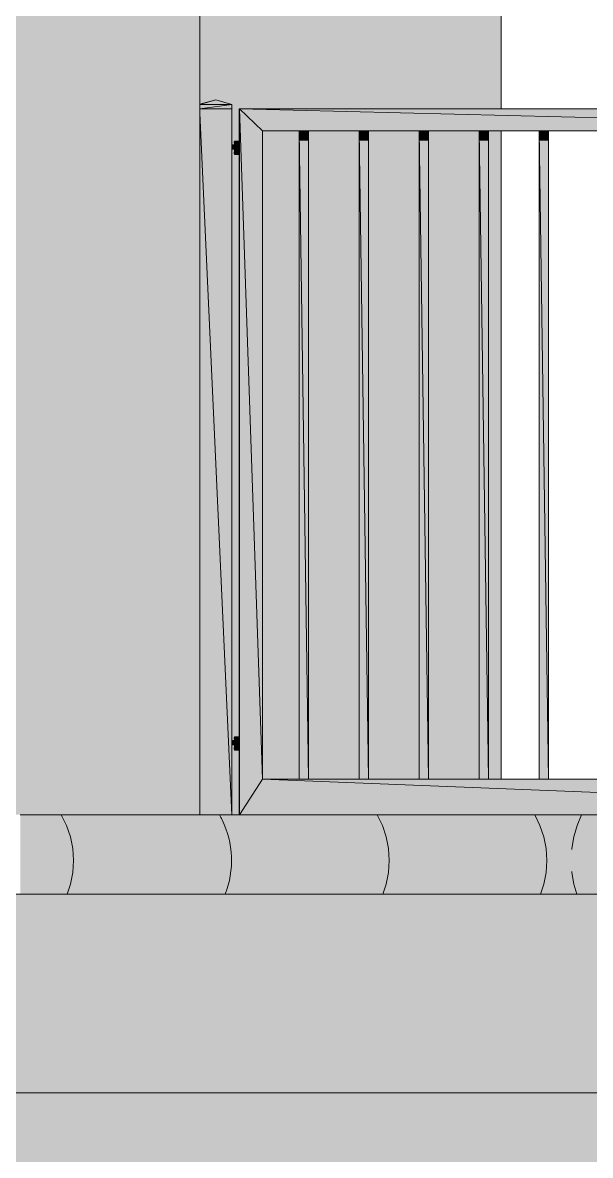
# Model space of a CAD drawing. Header units: millimetres. Extents: x 365175 to 2667127, y -330297 to -162108.
# Drawn here: x 1830273 to 1830988, y -319940 to -318514 of the extents above; entities that cross this region are included whole.
import ezdxf

# ---------------------------------------------------------------- set-up
doc = ezdxf.new("R2010")
doc.units = ezdxf.units.MM
doc.header["$MEASUREMENT"] = 0
doc.linetypes.add('Wipeout_Contour', pattern=[1000, 0, -1000])
doc.layers.add('Sols_ Dalles', color=7, linetype='Continuous')
pattern_1 = [(0, (1445436.05, -319510.98), (0, 86.60254), [0, -50]), (0, (1445461.05, -319467.68), (0, 86.60254), [0, -50])]

# ---------------------------------------------------------------- blocks, each defined once
blk = doc.blocks.new('Élément de coupe_498_6', base_point=(1445436.1, -319511))
at = {"color": 254, "linetype": 'Wipeout_Contour', "lineweight": 0, "ltscale": 7587371.777575616}
blk.add_wipeout([(1805984, -319861), (1933356.4, -319861), (1933356.4, -319611), (1805984, -319611)], dxfattribs=at)
at = {"linetype": 'Continuous', "lineweight": 5, "true_color": 0x00e7c4}
h = blk.add_hatch(dxfattribs=at)
h.set_pattern_fill('Plâtre_0006', color=120, style=0, pattern_type=2)
h.set_pattern_definition(pattern_1)
h.paths.add_polyline_path([(1805984, -319861), (1933356.4, -319861), (1933356.4, -319611), (1805984, -319611)])
at = {"color": 7, "linetype": 'Continuous', "lineweight": 5}
for p, q in [((1933356.4, -319611), (1805984, -319611)), ((1933356.4, -319861), (1805984, -319861))]:
    blk.add_line(p, q, dxfattribs=at)
blk = doc.blocks.new('Élément de coupe_554_6', base_point=(1445436.1, -319511))
at = {"linetype": 'Continuous', "lineweight": 0, "true_color": 0x000000}
blk.add_hatch(color=18, dxfattribs=at).paths.add_polyline_path([(1828394.4, -318411), (1828394.4, -316911), (1827911.3, -316911), (1827911.3, -319511), (1830496.1, -319511), (1830496.1, -318411)])
at = {"color": 7, "linetype": 'Continuous', "lineweight": 5}
blk.add_line((1830496.1, -319511), (1830496.1, -318411), dxfattribs=at)
blk = doc.blocks.new('*X744', base_point=(1445436.1, -319511))
at = {"layer": 'Sols_ Dalles', "color": 7, "linetype": 'Continuous', "lineweight": 5}
for p, q in [((1830976.7, -319511), (1830971, -319524.3)), ((1830976.7, -319511), (1830971, -319524.3)), ((1830971, -319524.3), (1830966.9, -319538.6)), ((1830971, -319524.3), (1830966.9, -319538.6)), ((1830966.9, -319538.6), (1830964.3, -319553.4)), ((1830966.9, -319538.6), (1830964.3, -319553.4)), ((1830964.3, -319553.4), (1830964.3, -319554.5)), ((1830964.3, -319553.4), (1830964.3, -319554.5)), ((1830964.3, -319582.5), (1830964.3, -319583.6)), ((1830964.3, -319582.5), (1830964.3, -319583.6)), ((1830964.3, -319583.6), (1830966.9, -319598.4)), ((1830964.3, -319583.6), (1830966.9, -319598.4)), ((1830966.9, -319598.4), (1830970.5, -319611)), ((1830966.9, -319598.4), (1830970.5, -319611))]:
    blk.add_line(p, q, dxfattribs=at)
blk = doc.blocks.new('*X745', base_point=(1445436.1, -319511))
at = {"layer": 'Sols_ Dalles', "color": 7, "linetype": 'Continuous', "lineweight": 5}
for p, q in [((1830924.2, -319524.3), (1830917.7, -319511)), ((1830924.2, -319524.3), (1830917.7, -319511)), ((1830929, -319538.6), (1830924.2, -319524.3)), ((1830929, -319538.6), (1830924.2, -319524.3)), ((1830931.9, -319553.4), (1830929, -319538.6)), ((1830931.9, -319553.4), (1830929, -319538.6)), ((1830932.9, -319568.5), (1830931.9, -319553.4)), ((1830932.9, -319568.5), (1830931.9, -319553.4)), ((1830931.9, -319583.6), (1830932.9, -319568.5)), ((1830931.9, -319583.6), (1830932.9, -319568.5)), ((1830929, -319598.4), (1830931.9, -319583.6)), ((1830929, -319598.4), (1830931.9, -319583.6)), ((1830924.8, -319611), (1830929, -319598.4)), ((1830924.8, -319611), (1830929, -319598.4))]:
    blk.add_line(p, q, dxfattribs=at)
blk = doc.blocks.new('*X747', base_point=(1445436.1, -319511))
at = {"layer": 'Sols_ Dalles', "color": 7, "linetype": 'Continuous', "lineweight": 5}
for p, q in [((1830725.9, -319524.3), (1830719.4, -319511)), ((1830725.9, -319524.3), (1830719.4, -319511)), ((1830730.7, -319538.6), (1830725.9, -319524.3)), ((1830730.7, -319538.6), (1830725.9, -319524.3)), ((1830733.6, -319553.4), (1830730.7, -319538.6)), ((1830733.6, -319553.4), (1830730.7, -319538.6)), ((1830734.6, -319568.5), (1830733.6, -319553.4)), ((1830734.6, -319568.5), (1830733.6, -319553.4)), ((1830733.6, -319583.6), (1830734.6, -319568.5)), ((1830733.6, -319583.6), (1830734.6, -319568.5)), ((1830730.7, -319598.4), (1830733.6, -319583.6)), ((1830730.7, -319598.4), (1830733.6, -319583.6)), ((1830726.5, -319611), (1830730.7, -319598.4)), ((1830726.5, -319611), (1830730.7, -319598.4))]:
    blk.add_line(p, q, dxfattribs=at)
blk = doc.blocks.new('*X748', base_point=(1445436.1, -319511))
at = {"layer": 'Sols_ Dalles', "color": 7, "linetype": 'Continuous', "lineweight": 5}
blk.add_ellipse((1830421.2, -319568.5), major_axis=(0, 115.5), ratio=0.993867, start_param=4.335746, end_param=5.169552, dxfattribs=at)
blk.add_ellipse((1830421.2, -319568.5), major_axis=(0, 115.5), ratio=0.993867, start_param=4.335746, end_param=5.169552, dxfattribs=at)
blk = doc.blocks.new('*X749', base_point=(1445436.1, -319511))
at = {"layer": 'Sols_ Dalles', "color": 7, "linetype": 'Continuous', "lineweight": 5}
blk.add_ellipse((1830421.1, -319568.5), major_axis=(0, 115.5), ratio=0.994782, start_param=5.169551, end_param=5.233939, dxfattribs=at)
blk.add_ellipse((1830421.1, -319568.5), major_axis=(0, 115.5), ratio=0.994782, start_param=5.169551, end_param=5.233939, dxfattribs=at)
blk = doc.blocks.new('*X750', base_point=(1445436.1, -319511))
at = {"layer": 'Sols_ Dalles', "color": 7, "linetype": 'Continuous', "lineweight": 5}
for p, q in [((1830328.2, -319524.3), (1830321.6, -319511)), ((1830328.2, -319524.3), (1830321.6, -319511)), ((1830333, -319538.6), (1830328.2, -319524.3)), ((1830333, -319538.6), (1830328.2, -319524.3)), ((1830336, -319553.4), (1830333, -319538.6)), ((1830336, -319553.4), (1830333, -319538.6)), ((1830336.9, -319568.5), (1830336, -319553.4)), ((1830336.9, -319568.5), (1830336, -319553.4)), ((1830336, -319583.6), (1830336.9, -319568.5)), ((1830336, -319583.6), (1830336.9, -319568.5)), ((1830333, -319598.4), (1830336, -319583.6)), ((1830333, -319598.4), (1830336, -319583.6)), ((1830328.8, -319611), (1830333, -319598.4)), ((1830328.8, -319611), (1830333, -319598.4))]:
    blk.add_line(p, q, dxfattribs=at)
blk = doc.blocks.new('Élément de coupe_557_6', base_point=(1445436.1, -319511))
at = {"layer": 'Sols_ Dalles', "linetype": 'Continuous', "lineweight": 0, "true_color": 0x000000}
for points in [[(1830399.4, -319511), (1830270, -319511), (1830270, -319611), (1830399.4, -319611)], [(1830399.4, -319511), (1830399.4, -319611), (1830524.2, -319611), (1830524.2, -319511)], [(1830524.2, -319511), (1830524.2, -319611), (1830643.6, -319611), (1830643.6, -319511)], [(1830757.1, -319511), (1830643.6, -319511), (1830643.6, -319611), (1830757.1, -319611)], [(1830864.2, -319511), (1830757.1, -319511), (1830757.1, -319611), (1830864.2, -319611)], [(1830964.3, -319511), (1830864.2, -319511), (1830864.2, -319611), (1830964.3, -319611)], [(1831056.8, -319511), (1830964.3, -319511), (1830964.3, -319611), (1831056.8, -319611)]]:
    blk.add_hatch(color=18, dxfattribs=at).paths.add_polyline_path(points)
at = {"layer": 'Sols_ Dalles', "color": 250, "linetype": 'Continuous', "lineweight": 5, "true_color": 0x1f1f1f}
for p, q in [((1830270, -319511), (1830399.4, -319511)), ((1830399.4, -319511), (1830524.2, -319511)), ((1830524.2, -319511), (1830643.6, -319511)), ((1830643.6, -319511), (1830757.1, -319511)), ((1830757.1, -319511), (1830864.2, -319511)), ((1830864.2, -319511), (1830964.3, -319511)), ((1830964.3, -319511), (1831056.8, -319511))]:
    blk.add_line(p, q, dxfattribs=at)
at = {"layer": 'Sols_ Dalles', "lineweight": 0}
for name in ['*X750', '*X749', '*X748', '*X747', '*X745', '*X744']:
    blk.add_blockref(name, (1445436.1, -319511), dxfattribs=at)
blk = doc.blocks.new('Élément de coupe_560_6', base_point=(1445436.1, -319511))
at = {"linetype": 'Continuous', "lineweight": 0, "true_color": 0x000000}
for points in [[(1830496.1, -318616.5), (1830496.1, -318616.5), (1830536.5, -318616.5), (1830516, -318611)], [(1830496.1, -318616.5), (1830516, -318611), (1830496.1, -318616.3)], [(1830496.1, -318616.5), (1830496.1, -318622.1), (1830536.5, -318616.5)], [(1830496.1, -318622.1), (1830496.1, -318622.1), (1830536.5, -318622.1), (1830536.5, -318616.5)], [(1830536.5, -318622.1), (1830496.1, -318622.1), (1830496.1, -318627.5), (1830536.5, -319511)], [(1830496.1, -318627.5), (1830496.1, -319511), (1830536.5, -319511)], [(1830545.5, -319429.5), (1830545.5, -319511), (1830545.8, -319511), (1830545.8, -318622.1), (1830545.5, -319412.8), (1830545.7, -319412.8), (1830545.7, -319429.5)], [(1830545.5, -319429.5), (1830545.5, -319511), (1830545.8, -319511), (1830545.8, -318622.1), (1830545.5, -319412.8), (1830545.7, -319412.8), (1830545.7, -319429.5)], [(1830545.5, -318622.1), (1830545.5, -318662.8), (1830545.7, -318662.8), (1830545.7, -318679.5), (1830545.5, -318679.5), (1830545.5, -319412.8), (1830545.5, -319412.8), (1830545.8, -318622.1)], [(1830545.5, -318622.1), (1830545.5, -318662.8), (1830545.7, -318662.8), (1830545.7, -318679.5), (1830545.5, -318679.5), (1830545.5, -319412.8), (1830545.5, -319412.8), (1830545.8, -318622.1)], [(1830545.8, -318622.1), (1831660.9, -318649.9), (1831690, -318622.1)], [(1831660.9, -318649.9), (1830545.8, -318622.1), (1830574.9, -318649.9)], [(1830574.9, -318649.9), (1830545.8, -318622.1), (1830574.9, -319466)], [(1830545.8, -318622.1), (1830545.8, -319511), (1830574.9, -319466)], [(1830621.1, -319466), (1830621.2, -319466), (1830621.2, -318649.9)], [(1830621.1, -319466), (1830621.2, -319466), (1830621.2, -318649.9)], [(1830621.1, -319466), (1830621.2, -318649.9), (1830621.1, -318649.9)], [(1830621.1, -319466), (1830621.2, -318649.9), (1830621.1, -318649.9)], [(1830632.8, -318649.9), (1830621.2, -318649.9), (1830632.8, -319466)], [(1830621.2, -319466), (1830632.8, -319466), (1830621.2, -318649.9)], [(1830621.2, -318649.9), (1830621.4, -318662.2), (1830632.8, -318662.2), (1830632.8, -318649.9)], [(1830621.2, -318649.9), (1830621.2, -318662.2), (1830621.4, -318662.2)], [(1830696.6, -319466), (1830696.7, -319466), (1830696.7, -318649.9)], [(1830696.6, -319466), (1830696.7, -319466), (1830696.7, -318649.9)], [(1830696.6, -319466), (1830696.7, -318649.9), (1830696.6, -318649.9)], [(1830696.6, -319466), (1830696.7, -318649.9), (1830696.6, -318649.9)], [(1830708.3, -318649.9), (1830696.7, -318649.9), (1830708.3, -319466)], [(1830696.7, -319466), (1830708.3, -319466), (1830696.7, -318649.9)], [(1830696.7, -318649.9), (1830696.9, -318662.2), (1830708.3, -318662.2), (1830708.3, -318649.9)], [(1830696.7, -318649.9), (1830696.7, -318662.2), (1830696.9, -318662.2)], [(1830772.2, -318649.9), (1830772.1, -319466), (1830772.2, -319466)], [(1830772.2, -318649.9), (1830772.1, -319466), (1830772.2, -319466)], [(1830772.1, -319466), (1830772.2, -318649.9), (1830772.1, -318649.9)], [(1830772.1, -319466), (1830772.2, -318649.9), (1830772.1, -318649.9)], [(1830783.8, -318649.9), (1830772.2, -318649.9), (1830783.8, -319466)], [(1830772.2, -319466), (1830783.8, -319466), (1830772.2, -318649.9)], [(1830772.2, -318649.9), (1830772.4, -318662.2), (1830783.8, -318662.2), (1830783.8, -318649.9)], [(1830772.2, -318649.9), (1830772.2, -318662.2), (1830772.4, -318662.2)], [(1830847.7, -318649.9), (1830847.6, -319466), (1830847.7, -319466)], [(1830847.7, -318649.9), (1830847.6, -319466), (1830847.7, -319466)], [(1830847.6, -319466), (1830847.7, -318649.9), (1830847.6, -318649.9)], [(1830847.6, -319466), (1830847.7, -318649.9), (1830847.6, -318649.9)], [(1830859.3, -318649.9), (1830847.7, -318649.9), (1830859.3, -319466)], [(1830847.7, -319466), (1830859.3, -319466), (1830847.7, -318649.9)], [(1830847.7, -318649.9), (1830847.9, -318662.2), (1830859.3, -318662.2), (1830859.3, -318649.9)], [(1830847.7, -318649.9), (1830847.7, -318662.2), (1830847.9, -318662.2)], [(1830923.1, -319466), (1830923.2, -319466), (1830923.2, -318649.9)], [(1830923.1, -319466), (1830923.2, -319466), (1830923.2, -318649.9)], [(1830923.1, -319466), (1830923.2, -318649.9), (1830923.1, -318649.9)], [(1830923.1, -319466), (1830923.2, -318649.9), (1830923.1, -318649.9)], [(1830934.8, -318649.9), (1830923.2, -318649.9), (1830934.8, -319466)], [(1830923.2, -319466), (1830934.8, -319466), (1830923.2, -318649.9)], [(1830923.2, -318649.9), (1830923.4, -318662.2), (1830934.8, -318662.2), (1830934.8, -318649.9)], [(1830923.2, -318649.9), (1830923.2, -318662.2), (1830923.4, -318662.2)], [(1830536.5, -318667.4), (1830536.5, -318667.4), (1830539.5, -318667.4)], [(1830536.5, -318667.4), (1830536.5, -318667.4), (1830539.5, -318667.4)], [(1830536.5, -318667.4), (1830536.5, -318667.5), (1830539.5, -318667.5), (1830539.5, -318667.4)], [(1830536.5, -318667.4), (1830536.5, -318667.5), (1830539.5, -318667.5), (1830539.5, -318667.4)], [(1830536.5, -318667.5), (1830536.5, -318667.5), (1830539.5, -318667.5)], [(1830536.5, -318667.5), (1830536.5, -318667.5), (1830539.5, -318667.5)], [(1830536.5, -318667.5), (1830536.5, -318667.8), (1830539.5, -318667.8), (1830539.5, -318667.5)], [(1830536.5, -318667.5), (1830536.5, -318667.8), (1830539.5, -318667.8), (1830539.5, -318667.5)], [(1830536.5, -318667.8), (1830536.5, -318667.9), (1830539.5, -318667.8)], [(1830536.5, -318667.8), (1830536.5, -318667.9), (1830539.5, -318667.8)], [(1830536.5, -318667.9), (1830536.5, -318668.2), (1830539.6, -318668.2), (1830539.5, -318667.8)], [(1830536.5, -318667.9), (1830536.5, -318668.2), (1830539.6, -318668.2), (1830539.5, -318667.8)], [(1830536.5, -318668.7), (1830539.6, -318668.8), (1830539.6, -318668.2), (1830536.5, -318668.2)], [(1830536.5, -318668.7), (1830539.6, -318668.8), (1830539.6, -318668.2), (1830536.5, -318668.2)], [(1830536.5, -318668.7), (1830536.5, -318668.8), (1830539.5, -318668.8)], [(1830536.5, -318668.7), (1830536.5, -318668.8), (1830539.5, -318668.8)], [(1830536.5, -318668.8), (1830536.5, -318669.3), (1830539.6, -318669.5), (1830539.6, -318668.8)], [(1830536.5, -318668.8), (1830536.5, -318669.3), (1830539.6, -318669.5), (1830539.6, -318668.8)], [(1830536.5, -318669.3), (1830536.5, -318669.5), (1830539.5, -318669.5)], [(1830536.5, -318669.3), (1830536.5, -318669.5), (1830539.5, -318669.5)], [(1830536.5, -318669.5), (1830536.5, -318670.1), (1830539.6, -318670.2), (1830539.6, -318669.5)], [(1830536.5, -318669.5), (1830536.5, -318670.1), (1830539.6, -318670.2), (1830539.6, -318669.5)], [(1830536.5, -318670.1), (1830536.5, -318670.2), (1830539.5, -318670.2)], [(1830536.5, -318670.1), (1830536.5, -318670.2), (1830539.5, -318670.2)], [(1830536.5, -318670.2), (1830536.5, -318670.8), (1830539.6, -318670.9), (1830539.6, -318670.2)], [(1830536.5, -318670.2), (1830536.5, -318670.8), (1830539.6, -318670.9), (1830539.6, -318670.2)], [(1830536.5, -318670.8), (1830536.5, -318670.9), (1830539.5, -318670.9)], [(1830536.5, -318670.8), (1830536.5, -318670.9), (1830539.5, -318670.9)], [(1830536.5, -318671.5), (1830539.6, -318671.6), (1830539.6, -318670.9), (1830536.5, -318670.9)], [(1830536.5, -318671.5), (1830539.6, -318671.6), (1830539.6, -318670.9), (1830536.5, -318670.9)], [(1830536.5, -318671.5), (1830536.5, -318671.6), (1830539.5, -318671.6)], [(1830536.5, -318671.5), (1830536.5, -318671.6), (1830539.5, -318671.6)], [(1830536.5, -318671.6), (1830536.5, -318672), (1830539.6, -318672.1), (1830539.6, -318671.6)], [(1830536.5, -318671.6), (1830536.5, -318672), (1830539.6, -318672.1), (1830539.6, -318671.6)], [(1830536.5, -318672), (1830536.5, -318672.1), (1830539.5, -318672.1)], [(1830536.5, -318672), (1830536.5, -318672.1), (1830539.5, -318672.1)], [(1830539.5, -318672.1), (1830536.5, -318672.1), (1830536.5, -318672.2)], [(1830539.5, -318672.1), (1830536.5, -318672.1), (1830536.5, -318672.2)], [(1830536.5, -318672.2), (1830536.5, -318672.6), (1830539.5, -318672.6), (1830539.6, -318672.1)], [(1830536.5, -318672.2), (1830536.5, -318672.6), (1830539.5, -318672.6), (1830539.6, -318672.1)], [(1830536.5, -318672.6), (1830536.5, -318672.6), (1830539.5, -318672.6)], [(1830536.5, -318672.6), (1830536.5, -318672.6), (1830539.5, -318672.6)], [(1830536.5, -318672.9), (1830539.5, -318672.9), (1830539.5, -318672.6), (1830536.5, -318672.6)], [(1830536.5, -318672.9), (1830539.5, -318672.9), (1830539.5, -318672.6), (1830536.5, -318672.6)], [(1830536.5, -318672.9), (1830536.5, -318672.9), (1830539.5, -318672.9)], [(1830536.5, -318672.9), (1830536.5, -318672.9), (1830539.5, -318672.9)], [(1830536.5, -318673), (1830539.5, -318673), (1830539.5, -318672.9), (1830536.5, -318672.9)], [(1830536.5, -318673), (1830539.5, -318673), (1830539.5, -318672.9), (1830536.5, -318672.9)], [(1830539.5, -318663.8), (1830539.4, -318664.2), (1830539.5, -318667.4)], [(1830539.5, -318663.8), (1830539.4, -318664.2), (1830539.5, -318667.4)], [(1830539.4, -318673), (1830539.4, -318676.2), (1830539.4, -318676.7)], [(1830539.4, -318673), (1830539.4, -318676.2), (1830539.4, -318676.7)], [(1830539.4, -318673), (1830539.4, -318676.7), (1830539.4, -318677.2)], [(1830539.4, -318673), (1830539.4, -318676.7), (1830539.4, -318677.2)], [(1830539.4, -318673), (1830539.4, -318677.2), (1830539.4, -318677.6)], [(1830539.4, -318673), (1830539.4, -318677.2), (1830539.4, -318677.6)], [(1830539.4, -318673), (1830539.4, -318677.6), (1830539.4, -318678)], [(1830539.4, -318673), (1830539.4, -318677.6), (1830539.4, -318678)], [(1830539.5, -318662.9), (1830539.5, -318667.4), (1830539.5, -318662.8)], [(1830539.5, -318662.9), (1830539.5, -318667.4), (1830539.5, -318662.8)], [(1830539.5, -318662.8), (1830539.5, -318667.4), (1830539.5, -318667.4), (1830539.5, -318667.5), (1830539.5, -318667.8), (1830539.6, -318668.2), (1830539.6, -318668.8), (1830539.6, -318669.5), (1830539.6, -318670.2), (1830539.6, -318670.9), (1830539.6, -318671.6), (1830539.6, -318672.1), (1830539.5, -318672.6), (1830539.5, -318672.9), (1830539.5, -318673), (1830539.5, -318673), (1830539.5, -318679.5), (1830539.9, -318662.8)], [(1830539.5, -318662.8), (1830539.5, -318667.4), (1830539.5, -318667.4), (1830539.5, -318667.5), (1830539.5, -318667.8), (1830539.6, -318668.2), (1830539.6, -318668.8), (1830539.6, -318669.5), (1830539.6, -318670.2), (1830539.6, -318670.9), (1830539.6, -318671.6), (1830539.6, -318672.1), (1830539.5, -318672.6), (1830539.5, -318672.9), (1830539.5, -318673), (1830539.5, -318673), (1830539.5, -318679.5), (1830539.9, -318662.8)], [(1830539.9, -318662.8), (1830539.5, -318679.5), (1830539.9, -318679.5)], [(1830539.9, -318662.8), (1830539.5, -318679.5), (1830539.9, -318679.5)], [(1830539.5, -318662.9), (1830539.5, -318663), (1830539.5, -318667.4)], [(1830539.5, -318662.9), (1830539.5, -318663), (1830539.5, -318667.4)], [(1830539.5, -318663), (1830539.5, -318663.1), (1830539.5, -318667.4)], [(1830539.5, -318663), (1830539.5, -318663.1), (1830539.5, -318667.4)], [(1830539.5, -318663.1), (1830539.5, -318663.3), (1830539.5, -318667.4)], [(1830539.5, -318663.1), (1830539.5, -318663.3), (1830539.5, -318667.4)], [(1830539.5, -318663.3), (1830539.5, -318663.5), (1830539.5, -318667.4)], [(1830539.5, -318663.3), (1830539.5, -318663.5), (1830539.5, -318667.4)], [(1830539.5, -318663.5), (1830539.5, -318663.8), (1830539.5, -318667.4)], [(1830539.5, -318663.5), (1830539.5, -318663.8), (1830539.5, -318667.4)], [(1830539.5, -318673), (1830539.5, -318679.2), (1830539.5, -318679.4)], [(1830539.5, -318673), (1830539.5, -318679.2), (1830539.5, -318679.4)], [(1830539.5, -318673), (1830539.5, -318679.4), (1830539.5, -318679.5)], [(1830539.5, -318673), (1830539.5, -318679.4), (1830539.5, -318679.5)], [(1830539.6, -318672.1), (1830539.6, -318671.6), (1830539.6, -318668.2)], [(1830539.6, -318672.1), (1830539.6, -318671.6), (1830539.6, -318668.2)], [(1830539.6, -318668.2), (1830539.6, -318671.6), (1830539.6, -318668.8)], [(1830539.6, -318668.2), (1830539.6, -318671.6), (1830539.6, -318668.8)], [(1830539.6, -318671.6), (1830539.6, -318670.9), (1830539.6, -318668.8)], [(1830539.6, -318671.6), (1830539.6, -318670.9), (1830539.6, -318668.8)], [(1830539.6, -318668.8), (1830539.6, -318670.9), (1830539.6, -318669.5)], [(1830539.6, -318668.8), (1830539.6, -318670.9), (1830539.6, -318669.5)], [(1830545.7, -318662.8), (1830539.9, -318662.8), (1830545.7, -318679.5)], [(1830545.7, -318662.8), (1830539.9, -318662.8), (1830545.7, -318679.5)], [(1830539.9, -318679.5), (1830545.7, -318679.5), (1830539.9, -318662.8)], [(1830539.9, -318679.5), (1830545.7, -318679.5), (1830539.9, -318662.8)], [(1830536.5, -319417.4), (1830536.5, -319417.4), (1830539.5, -319417.4)], [(1830536.5, -319417.4), (1830536.5, -319417.4), (1830539.5, -319417.4)], [(1830536.5, -319417.4), (1830536.5, -319417.5), (1830539.5, -319417.5), (1830539.5, -319417.4)], [(1830536.5, -319417.4), (1830536.5, -319417.5), (1830539.5, -319417.5), (1830539.5, -319417.4)], [(1830536.5, -319417.5), (1830536.5, -319417.5), (1830539.5, -319417.5)], [(1830536.5, -319417.5), (1830536.5, -319417.5), (1830539.5, -319417.5)], [(1830536.5, -319417.8), (1830539.5, -319417.8), (1830539.5, -319417.5), (1830536.5, -319417.5)], [(1830536.5, -319417.8), (1830539.5, -319417.8), (1830539.5, -319417.5), (1830536.5, -319417.5)], [(1830536.5, -319417.8), (1830536.5, -319417.8), (1830539.5, -319417.8)], [(1830536.5, -319417.8), (1830536.5, -319417.8), (1830539.5, -319417.8)], [(1830536.5, -319417.8), (1830536.5, -319418.2), (1830539.6, -319418.2), (1830539.5, -319417.8)], [(1830536.5, -319417.8), (1830536.5, -319418.2), (1830539.6, -319418.2), (1830539.5, -319417.8)], [(1830536.5, -319418.2), (1830536.5, -319418.7), (1830539.6, -319418.8), (1830539.6, -319418.2)], [(1830536.5, -319418.2), (1830536.5, -319418.7), (1830539.6, -319418.8), (1830539.6, -319418.2)], [(1830539.5, -319413.8), (1830539.4, -319414.2), (1830539.5, -319417.4)], [(1830539.5, -319413.8), (1830539.4, -319414.2), (1830539.5, -319417.4)], [(1830539.5, -319412.9), (1830539.5, -319417.4), (1830539.5, -319412.8)], [(1830539.5, -319412.9), (1830539.5, -319417.4), (1830539.5, -319412.8)], [(1830539.5, -319423), (1830539.5, -319423), (1830539.5, -319429.5), (1830539.9, -319412.8), (1830539.5, -319412.8), (1830539.5, -319417.4), (1830539.5, -319417.4), (1830539.5, -319417.5), (1830539.5, -319417.8), (1830539.6, -319418.2), (1830539.6, -319418.8), (1830539.6, -319419.5), (1830539.6, -319420.2), (1830539.6, -319420.9), (1830539.6, -319421.6), (1830539.6, -319422.1), (1830539.5, -319422.6), (1830539.5, -319422.9)], [(1830539.5, -319423), (1830539.5, -319423), (1830539.5, -319429.5), (1830539.9, -319412.8), (1830539.5, -319412.8), (1830539.5, -319417.4), (1830539.5, -319417.4), (1830539.5, -319417.5), (1830539.5, -319417.8), (1830539.6, -319418.2), (1830539.6, -319418.8), (1830539.6, -319419.5), (1830539.6, -319420.2), (1830539.6, -319420.9), (1830539.6, -319421.6), (1830539.6, -319422.1), (1830539.5, -319422.6), (1830539.5, -319422.9)], [(1830539.5, -319429.5), (1830539.9, -319429.5), (1830539.9, -319412.8)], [(1830539.5, -319429.5), (1830539.9, -319429.5), (1830539.9, -319412.8)], [(1830539.5, -319412.9), (1830539.5, -319413), (1830539.5, -319417.4)], [(1830539.5, -319412.9), (1830539.5, -319413), (1830539.5, -319417.4)], [(1830539.5, -319413), (1830539.5, -319413.1), (1830539.5, -319417.4)], [(1830539.5, -319413), (1830539.5, -319413.1), (1830539.5, -319417.4)], [(1830539.5, -319413.1), (1830539.5, -319413.3), (1830539.5, -319417.4)], [(1830539.5, -319413.1), (1830539.5, -319413.3), (1830539.5, -319417.4)], [(1830539.5, -319413.3), (1830539.5, -319413.5), (1830539.5, -319417.4)], [(1830539.5, -319413.3), (1830539.5, -319413.5), (1830539.5, -319417.4)], [(1830539.5, -319413.5), (1830539.5, -319413.8), (1830539.5, -319417.4)], [(1830539.5, -319413.5), (1830539.5, -319413.8), (1830539.5, -319417.4)], [(1830539.6, -319422.1), (1830539.6, -319421.6), (1830539.6, -319418.2)], [(1830539.6, -319422.1), (1830539.6, -319421.6), (1830539.6, -319418.2)], [(1830539.6, -319418.2), (1830539.6, -319421.6), (1830539.6, -319418.8)], [(1830539.6, -319418.2), (1830539.6, -319421.6), (1830539.6, -319418.8)], [(1830545.7, -319412.8), (1830539.9, -319412.8), (1830545.7, -319429.5)], [(1830545.7, -319412.8), (1830539.9, -319412.8), (1830545.7, -319429.5)], [(1830539.9, -319429.5), (1830545.7, -319429.5), (1830539.9, -319412.8)], [(1830539.9, -319429.5), (1830545.7, -319429.5), (1830539.9, -319412.8)], [(1830536.5, -319418.8), (1830539.5, -319418.8), (1830536.5, -319418.7)], [(1830536.5, -319418.8), (1830539.5, -319418.8), (1830536.5, -319418.7)], [(1830536.5, -319419.3), (1830539.6, -319419.5), (1830539.6, -319418.8), (1830536.5, -319418.8)], [(1830536.5, -319419.3), (1830539.6, -319419.5), (1830539.6, -319418.8), (1830536.5, -319418.8)], [(1830536.5, -319419.5), (1830539.5, -319419.5), (1830536.5, -319419.3)], [(1830536.5, -319419.5), (1830539.5, -319419.5), (1830536.5, -319419.3)], [(1830536.5, -319420.1), (1830539.6, -319420.2), (1830539.6, -319419.5), (1830536.5, -319419.5)], [(1830536.5, -319420.1), (1830539.6, -319420.2), (1830539.6, -319419.5), (1830536.5, -319419.5)], [(1830536.5, -319420.2), (1830539.5, -319420.2), (1830536.5, -319420.1)], [(1830536.5, -319420.2), (1830539.5, -319420.2), (1830536.5, -319420.1)], [(1830536.5, -319420.2), (1830536.5, -319420.8), (1830539.6, -319420.9), (1830539.6, -319420.2)], [(1830536.5, -319420.2), (1830536.5, -319420.8), (1830539.6, -319420.9), (1830539.6, -319420.2)], [(1830536.5, -319420.9), (1830539.5, -319420.9), (1830536.5, -319420.8)], [(1830536.5, -319420.9), (1830539.5, -319420.9), (1830536.5, -319420.8)], [(1830536.5, -319421.5), (1830539.6, -319421.6), (1830539.6, -319420.9), (1830536.5, -319420.9)], [(1830536.5, -319421.5), (1830539.6, -319421.6), (1830539.6, -319420.9), (1830536.5, -319420.9)], [(1830536.5, -319421.5), (1830536.5, -319421.6), (1830539.5, -319421.6)], [(1830536.5, -319421.5), (1830536.5, -319421.6), (1830539.5, -319421.6)], [(1830536.5, -319421.6), (1830536.5, -319422), (1830539.6, -319422.1), (1830539.6, -319421.6)], [(1830536.5, -319421.6), (1830536.5, -319422), (1830539.6, -319422.1), (1830539.6, -319421.6)], [(1830536.5, -319422), (1830536.5, -319422.1), (1830539.5, -319422.1)], [(1830536.5, -319422), (1830536.5, -319422.1), (1830539.5, -319422.1)], [(1830536.5, -319422.1), (1830536.5, -319422.2), (1830539.5, -319422.1)], [(1830536.5, -319422.1), (1830536.5, -319422.2), (1830539.5, -319422.1)], [(1830536.5, -319422.2), (1830536.5, -319422.6), (1830539.5, -319422.6), (1830539.6, -319422.1)], [(1830536.5, -319422.2), (1830536.5, -319422.6), (1830539.5, -319422.6), (1830539.6, -319422.1)], [(1830536.5, -319422.6), (1830536.5, -319422.6), (1830539.5, -319422.6)], [(1830536.5, -319422.6), (1830536.5, -319422.6), (1830539.5, -319422.6)], [(1830536.5, -319422.6), (1830536.5, -319422.9), (1830539.5, -319422.9), (1830539.5, -319422.6)], [(1830536.5, -319422.6), (1830536.5, -319422.9), (1830539.5, -319422.9), (1830539.5, -319422.6)], [(1830536.5, -319422.9), (1830536.5, -319422.9), (1830539.5, -319422.9)], [(1830536.5, -319422.9), (1830536.5, -319422.9), (1830539.5, -319422.9)], [(1830536.5, -319422.9), (1830536.5, -319423), (1830539.5, -319423), (1830539.5, -319422.9)], [(1830536.5, -319422.9), (1830536.5, -319423), (1830539.5, -319423), (1830539.5, -319422.9)], [(1830539.4, -319423), (1830539.4, -319426.2), (1830539.4, -319426.7)], [(1830539.4, -319423), (1830539.4, -319426.2), (1830539.4, -319426.7)], [(1830539.4, -319423), (1830539.4, -319426.7), (1830539.4, -319427.2)], [(1830539.4, -319423), (1830539.4, -319426.7), (1830539.4, -319427.2)], [(1830539.4, -319423), (1830539.4, -319427.2), (1830539.4, -319427.6)], [(1830539.4, -319423), (1830539.4, -319427.2), (1830539.4, -319427.6)], [(1830539.4, -319423), (1830539.4, -319427.6), (1830539.4, -319428)], [(1830539.4, -319423), (1830539.4, -319427.6), (1830539.4, -319428)], [(1830539.5, -319423), (1830539.5, -319429.2), (1830539.5, -319429.4)], [(1830539.5, -319423), (1830539.5, -319429.2), (1830539.5, -319429.4)], [(1830539.5, -319423), (1830539.5, -319429.4), (1830539.5, -319429.5)], [(1830539.5, -319423), (1830539.5, -319429.4), (1830539.5, -319429.5)], [(1830539.6, -319421.6), (1830539.6, -319420.9), (1830539.6, -319418.8)], [(1830539.6, -319421.6), (1830539.6, -319420.9), (1830539.6, -319418.8)], [(1830539.6, -319418.8), (1830539.6, -319420.9), (1830539.6, -319419.5)], [(1830539.6, -319418.8), (1830539.6, -319420.9), (1830539.6, -319419.5)], [(1830545.5, -319429.5), (1830545.5, -319429.5), (1830545.5, -319511)], [(1830545.5, -319429.5), (1830545.5, -319429.5), (1830545.5, -319511)], [(1831690, -319511), (1830574.9, -319466), (1830545.8, -319511)], [(1830574.9, -319466), (1831690, -319511), (1831660.9, -319466)]]:
    blk.add_hatch(color=18, dxfattribs=at).paths.add_polyline_path(points)
at = {"color": 7, "linetype": 'Continuous', "lineweight": 20}
for p, q in [((1830496.1, -318616.5), (1830516, -318611)), ((1830496.1, -318616.3), (1830516, -318611)), ((1830496.1, -318622.1), (1830536.5, -318616.5)), ((1830496.1, -318616.5), (1830536.5, -318616.5)), ((1830516, -318611), (1830536.5, -318616.5)), ((1830536.5, -318616.5), (1830536.5, -318622.1)), ((1830496.1, -318622.1), (1830536.5, -318622.1)), ((1830496.1, -318627.5), (1830536.5, -319511)), ((1830536.5, -318622.1), (1830536.5, -319511)), ((1830545.8, -318622.1), (1830545.5, -319412.8)), ((1830545.5, -318662.8), (1830545.5, -318622.1)), ((1830545.5, -318622.1), (1830545.8, -318622.1)), ((1830545.8, -319511), (1830545.8, -318622.1)), ((1830545.8, -318622.1), (1830574.9, -319466)), ((1830545.8, -318622.1), (1830574.9, -318649.9)), ((1830545.8, -318622.1), (1831660.9, -318649.9)), ((1830545.8, -318622.1), (1831690, -318622.1)), ((1830574.9, -318649.9), (1830574.9, -319466)), ((1831660.9, -318649.9), (1830574.9, -318649.9)), ((1830621.2, -318649.9), (1830621.1, -319466)), ((1830621.1, -319466), (1830621.1, -318649.9)), ((1830621.2, -318649.9), (1830632.8, -319466)), ((1830621.2, -319466), (1830621.2, -318649.9)), ((1830632.8, -318649.9), (1830632.8, -319466)), ((1830696.7, -318649.9), (1830696.6, -319466)), ((1830696.6, -319466), (1830696.6, -318649.9)), ((1830696.7, -318649.9), (1830708.3, -319466)), ((1830696.7, -319466), (1830696.7, -318649.9)), ((1830708.3, -318649.9), (1830708.3, -319466)), ((1830772.2, -318649.9), (1830772.1, -319466)), ((1830772.1, -319466), (1830772.1, -318649.9)), ((1830772.2, -318649.9), (1830783.8, -319466)), ((1830772.2, -319466), (1830772.2, -318649.9)), ((1830783.8, -318649.9), (1830783.8, -319466)), ((1830847.7, -318649.9), (1830847.6, -319466)), ((1830847.6, -319466), (1830847.6, -318649.9)), ((1830847.7, -318649.9), (1830859.3, -319466)), ((1830847.7, -319466), (1830847.7, -318649.9)), ((1830859.3, -318649.9), (1830859.3, -319466)), ((1830923.2, -318649.9), (1830923.1, -319466)), ((1830923.1, -319466), (1830923.1, -318649.9)), ((1830923.2, -318649.9), (1830934.8, -319466)), ((1830923.2, -319466), (1830923.2, -318649.9)), ((1830934.8, -318649.9), (1830934.8, -319466)), ((1830536.5, -318667.4), (1830539.5, -318667.4)), ((1830536.5, -318667.4), (1830539.5, -318667.4)), ((1830536.5, -318667.5), (1830539.5, -318667.5)), ((1830536.5, -318667.5), (1830539.5, -318667.5)), ((1830536.5, -318667.9), (1830539.5, -318667.8)), ((1830536.5, -318667.8), (1830539.5, -318667.8)), ((1830536.5, -318668.2), (1830539.6, -318668.2)), ((1830536.5, -318668.7), (1830539.6, -318668.8)), ((1830536.5, -318668.8), (1830539.6, -318668.8)), ((1830536.5, -318669.3), (1830539.6, -318669.5)), ((1830536.5, -318669.5), (1830539.6, -318669.5)), ((1830536.5, -318670.1), (1830539.6, -318670.2)), ((1830539.6, -318670.2), (1830536.5, -318670.2)), ((1830536.5, -318670.8), (1830539.6, -318670.9)), ((1830539.6, -318670.9), (1830536.5, -318670.9)), ((1830536.5, -318671.5), (1830539.6, -318671.6)), ((1830539.6, -318671.6), (1830536.5, -318671.6)), ((1830536.5, -318672), (1830539.6, -318672.1)), ((1830539.6, -318672.1), (1830536.5, -318672.2)), ((1830539.6, -318672.1), (1830536.5, -318672.1)), ((1830539.5, -318672.6), (1830536.5, -318672.6)), ((1830539.5, -318672.6), (1830536.5, -318672.6)), ((1830539.5, -318672.9), (1830536.5, -318672.9)), ((1830539.5, -318672.9), (1830536.5, -318672.9)), ((1830539.5, -318673), (1830536.5, -318673)), ((1830539.4, -318664.2), (1830539.5, -318663.8)), ((1830539.4, -318664.6), (1830539.4, -318664.2)), ((1830539.4, -318665), (1830539.4, -318664.6)), ((1830539.4, -318665.4), (1830539.4, -318665)), ((1830539.4, -318676.7), (1830539.4, -318676.2)), ((1830539.4, -318677.2), (1830539.4, -318676.7)), ((1830539.5, -318679.5), (1830539.9, -318662.8)), ((1830539.5, -318667.4), (1830539.5, -318662.8)), ((1830539.5, -318662.8), (1830539.9, -318662.8)), ((1830539.5, -318663), (1830539.5, -318662.9)), ((1830539.5, -318663.1), (1830539.5, -318663)), ((1830539.5, -318663.3), (1830539.5, -318663.1)), ((1830539.5, -318663.5), (1830539.5, -318663.3)), ((1830539.5, -318663.8), (1830539.5, -318663.5)), ((1830539.5, -318667.4), (1830539.5, -318667.5)), ((1830539.5, -318667.5), (1830539.5, -318667.8)), ((1830539.5, -318667.8), (1830539.6, -318668.2)), ((1830539.5, -318672.6), (1830539.6, -318672.1)), ((1830539.5, -318672.9), (1830539.5, -318672.6)), ((1830539.5, -318673), (1830539.5, -318672.9)), ((1830539.5, -318679.5), (1830539.5, -318673)), ((1830539.6, -318668.8), (1830539.6, -318668.2)), ((1830539.6, -318669.5), (1830539.6, -318668.8)), ((1830539.6, -318669.5), (1830539.6, -318670.2)), ((1830539.6, -318670.2), (1830539.6, -318670.9)), ((1830539.6, -318670.9), (1830539.6, -318671.6)), ((1830539.6, -318671.6), (1830539.6, -318672.1)), ((1830539.9, -318662.8), (1830545.7, -318679.5)), ((1830539.9, -318679.5), (1830539.9, -318662.8)), ((1830539.9, -318662.8), (1830545.7, -318662.8)), ((1830545.7, -318662.8), (1830545.7, -318679.5)), ((1830539.4, -318677.6), (1830539.4, -318677.2)), ((1830539.4, -318678), (1830539.4, -318677.6)), ((1830539.5, -318678.4), (1830539.4, -318678)), ((1830539.5, -318678.7), (1830539.5, -318678.4)), ((1830539.5, -318679), (1830539.5, -318678.7)), ((1830539.5, -318679.2), (1830539.5, -318679)), ((1830539.5, -318679.2), (1830539.5, -318679.4)), ((1830539.5, -318679.4), (1830539.5, -318679.5)), ((1830539.9, -318679.5), (1830539.5, -318679.5)), ((1830545.7, -318679.5), (1830539.9, -318679.5)), ((1830545.5, -319412.8), (1830545.5, -318679.5)), ((1830536.5, -319417.4), (1830539.5, -319417.4)), ((1830536.5, -319417.4), (1830539.5, -319417.4)), ((1830536.5, -319417.5), (1830539.5, -319417.5)), ((1830536.5, -319417.5), (1830539.5, -319417.5)), ((1830536.5, -319417.8), (1830539.5, -319417.8)), ((1830536.5, -319417.8), (1830539.5, -319417.8)), ((1830536.5, -319418.2), (1830539.6, -319418.2)), ((1830539.4, -319414.2), (1830539.5, -319413.8)), ((1830539.4, -319414.6), (1830539.4, -319414.2)), ((1830539.4, -319415), (1830539.4, -319414.6)), ((1830539.4, -319415.4), (1830539.4, -319415)), ((1830539.5, -319429.5), (1830539.9, -319412.8)), ((1830539.5, -319417.4), (1830539.5, -319412.8)), ((1830539.5, -319412.8), (1830539.9, -319412.8)), ((1830539.5, -319413), (1830539.5, -319412.9)), ((1830539.5, -319413.1), (1830539.5, -319413)), ((1830539.5, -319413.3), (1830539.5, -319413.1)), ((1830539.5, -319413.5), (1830539.5, -319413.3)), ((1830539.5, -319413.8), (1830539.5, -319413.5)), ((1830539.5, -319417.4), (1830539.5, -319417.5)), ((1830539.5, -319417.5), (1830539.5, -319417.8)), ((1830539.5, -319417.8), (1830539.6, -319418.2)), ((1830539.6, -319418.8), (1830539.6, -319418.2)), ((1830539.9, -319412.8), (1830545.7, -319429.5)), ((1830539.9, -319429.5), (1830539.9, -319412.8)), ((1830539.9, -319412.8), (1830545.7, -319412.8)), ((1830545.7, -319412.8), (1830545.7, -319429.5)), ((1830536.5, -319418.7), (1830539.6, -319418.8)), ((1830536.5, -319418.8), (1830539.6, -319418.8)), ((1830536.5, -319419.3), (1830539.6, -319419.5)), ((1830536.5, -319419.5), (1830539.6, -319419.5)), ((1830536.5, -319420.1), (1830539.6, -319420.2)), ((1830539.6, -319420.2), (1830536.5, -319420.2)), ((1830536.5, -319420.8), (1830539.6, -319420.9)), ((1830539.6, -319420.9), (1830536.5, -319420.9)), ((1830536.5, -319421.5), (1830539.6, -319421.6)), ((1830539.6, -319421.6), (1830536.5, -319421.6)), ((1830536.5, -319422), (1830539.6, -319422.1)), ((1830539.6, -319422.1), (1830536.5, -319422.2)), ((1830539.6, -319422.1), (1830536.5, -319422.1)), ((1830539.5, -319422.6), (1830536.5, -319422.6)), ((1830539.5, -319422.6), (1830536.5, -319422.6)), ((1830539.5, -319422.9), (1830536.5, -319422.9)), ((1830539.5, -319422.9), (1830536.5, -319422.9)), ((1830539.5, -319423), (1830536.5, -319423)), ((1830539.4, -319426.7), (1830539.4, -319426.2)), ((1830539.4, -319427.2), (1830539.4, -319426.7)), ((1830539.4, -319427.6), (1830539.4, -319427.2)), ((1830539.4, -319428), (1830539.4, -319427.6)), ((1830539.5, -319428.4), (1830539.4, -319428)), ((1830539.5, -319422.6), (1830539.6, -319422.1)), ((1830539.5, -319422.9), (1830539.5, -319422.6)), ((1830539.5, -319423), (1830539.5, -319422.9)), ((1830539.5, -319429.5), (1830539.5, -319423)), ((1830539.5, -319428.7), (1830539.5, -319428.4)), ((1830539.5, -319429), (1830539.5, -319428.7)), ((1830539.5, -319429.2), (1830539.5, -319429)), ((1830539.5, -319429.2), (1830539.5, -319429.4)), ((1830539.5, -319429.4), (1830539.5, -319429.5)), ((1830539.9, -319429.5), (1830539.5, -319429.5)), ((1830539.6, -319419.5), (1830539.6, -319418.8)), ((1830539.6, -319419.5), (1830539.6, -319420.2)), ((1830539.6, -319420.2), (1830539.6, -319420.9)), ((1830539.6, -319420.9), (1830539.6, -319421.6)), ((1830539.6, -319421.6), (1830539.6, -319422.1)), ((1830545.7, -319429.5), (1830539.9, -319429.5)), ((1830545.5, -319429.5), (1830545.5, -319511)), ((1830545.5, -319511), (1830545.5, -319429.5)), ((1830574.9, -319466), (1830545.8, -319511)), ((1830574.9, -319466), (1831690, -319511)), ((1830574.9, -319466), (1831660.9, -319466))]:
    blk.add_line(p, q, dxfattribs=at)
blk = doc.blocks.new('Élément de coupe_572_6', base_point=(1445436.1, -319511))
at = {"linetype": 'Continuous', "lineweight": 0, "true_color": 0x000000}
for points in [[(1830494.6, -316911), (1830494.6, -318411), (1830496.1, -318411), (1830496.1, -318616.3), (1830516, -318611), (1830536.5, -318616.5), (1830536.5, -318667.4), (1830539.4, -318667.4), (1830539.4, -318666.4), (1830539.4, -318665.9), (1830539.4, -318665.4), (1830539.4, -318665), (1830539.4, -318664.6), (1830539.4, -318664.2), (1830539.5, -318663.8), (1830539.5, -318663.5), (1830539.5, -318663.3), (1830539.5, -318663.1), (1830539.5, -318663), (1830539.5, -318662.9), (1830539.5, -318662.8), (1830545.5, -318662.8), (1830545.5, -318622.1), (1830875.3, -318622.1), (1830875.3, -316911)], [(1830621.1, -318649.9), (1830574.9, -318649.9), (1830574.9, -319466), (1830621.1, -319466)], [(1830696.6, -318649.9), (1830632.8, -318649.9), (1830632.8, -319466), (1830696.6, -319466)], [(1830708.3, -318649.9), (1830708.3, -319466), (1830772.1, -319466), (1830772.1, -318649.9)], [(1830847.6, -318649.9), (1830783.8, -318649.9), (1830783.8, -319466), (1830847.6, -319466)], [(1830859.3, -318649.9), (1830859.3, -319466), (1830875.3, -319466), (1830875.3, -318649.9)], [(1830536.5, -319417.4), (1830539.4, -319417.4), (1830539.4, -319416.4), (1830539.4, -319415.9), (1830539.4, -319415.4), (1830539.4, -319415), (1830539.4, -319414.6), (1830539.4, -319414.2), (1830539.5, -319413.8), (1830539.5, -319413.5), (1830539.5, -319413.3), (1830539.5, -319413.1), (1830539.5, -319413), (1830539.5, -319412.9), (1830539.5, -319412.8), (1830545.5, -319412.8), (1830545.5, -318679.5), (1830539.5, -318679.5), (1830539.5, -318679.5), (1830539.5, -318679.4), (1830539.5, -318679.2), (1830539.5, -318679), (1830539.5, -318678.7), (1830539.5, -318678.4), (1830539.4, -318678), (1830539.4, -318677.6), (1830539.4, -318677.2), (1830539.4, -318676.7), (1830539.4, -318676.2), (1830539.4, -318675.7), (1830539.4, -318673), (1830536.5, -318673)], [(1830539.4, -319423), (1830536.5, -319423), (1830536.5, -319511), (1830545.5, -319511), (1830545.5, -319429.5), (1830539.5, -319429.5), (1830539.5, -319429.5), (1830539.5, -319429.4), (1830539.5, -319429.2), (1830539.5, -319429), (1830539.5, -319428.7), (1830539.5, -319428.4), (1830539.4, -319428), (1830539.4, -319427.6), (1830539.4, -319427.2), (1830539.4, -319426.7), (1830539.4, -319426.2), (1830539.4, -319425.7)]]:
    blk.add_hatch(color=18, dxfattribs=at).paths.add_polyline_path(points)
at = {"color": 7, "linetype": 'Continuous', "lineweight": 5}
for p, q in [((1830875.3, -318622.1), (1830875.3, -316911)), ((1830875.3, -319466), (1830875.3, -318649.9))]:
    blk.add_line(p, q, dxfattribs=at)

msp = doc.modelspace()

# ---------------------------------------------------------------- block references
at = {"lineweight": 0}
for name in ['Élément de coupe_554_6', 'Élément de coupe_572_6', 'Élément de coupe_560_6']:
    msp.add_blockref(name, (1445436.05, -319510.981), dxfattribs=at)

# ---------------------------------------------------------------- wipeouts: each hides what was drawn before it
at = {"color": 254, "linetype": 'Wipeout_Contour', "lineweight": 0, "ltscale": 7609605.31800538}
msp.add_wipeout([(1824949.475, -319860.981), (1925692.058, -319860.981), (1925692.058, -319610.981), (1824949.475, -319610.981)], dxfattribs=at)

# ---------------------------------------------------------------- next in the draw order: hatches: boundary and pattern name
at = {"linetype": 'Continuous', "lineweight": 5, "true_color": 0x00e7c4}
h = msp.add_hatch(dxfattribs=at)
h.set_pattern_fill('Plâtre_0006', color=120, style=0, pattern_type=2)
h.set_pattern_definition(pattern_1)
h.paths.add_polyline_path([(1824949.475, -319860.981), (1925692.058, -319860.981), (1925692.058, -319610.981), (1824949.475, -319610.981)])

# ---------------------------------------------------------------- next in the draw order: block references
at = {"lineweight": 0}
msp.add_blockref('Élément de coupe_498_6', (1445436.05, -319510.981), dxfattribs=at)

# ---------------------------------------------------------------- next in the draw order: hatches: boundary and pattern name
at = {"linetype": 'Continuous', "lineweight": 5}
for color, points in [(255, [(1804994.38, -319610.981), (1934827.773, -319610.981), (1934827.773, -322710.981), (1804994.38, -322710.981)]), (7, [(1804994.38, -319610.981), (1933356.391, -319610.981), (1933356.391, -319810.981), (1804994.38, -319810.981)])]:
    msp.add_hatch(color=color, dxfattribs=at).paths.add_polyline_path(points)

# ---------------------------------------------------------------- next in the draw order: linework, layer by layer
at = {"color": 7, "linetype": 'Continuous', "lineweight": 5}
for p, q in [((1925692.058, -319610.981), (1824949.475, -319610.981)), ((1925692.058, -319860.981), (1824949.475, -319860.981))]:
    msp.add_line(p, q, dxfattribs=at)

# ---------------------------------------------------------------- next in the draw order: block references
at = {"layer": 'Sols_ Dalles', "lineweight": 0}
msp.add_blockref('Élément de coupe_557_6', (1445436.05, -319510.981), dxfattribs=at)

doc.saveas('drawing.dxf')
